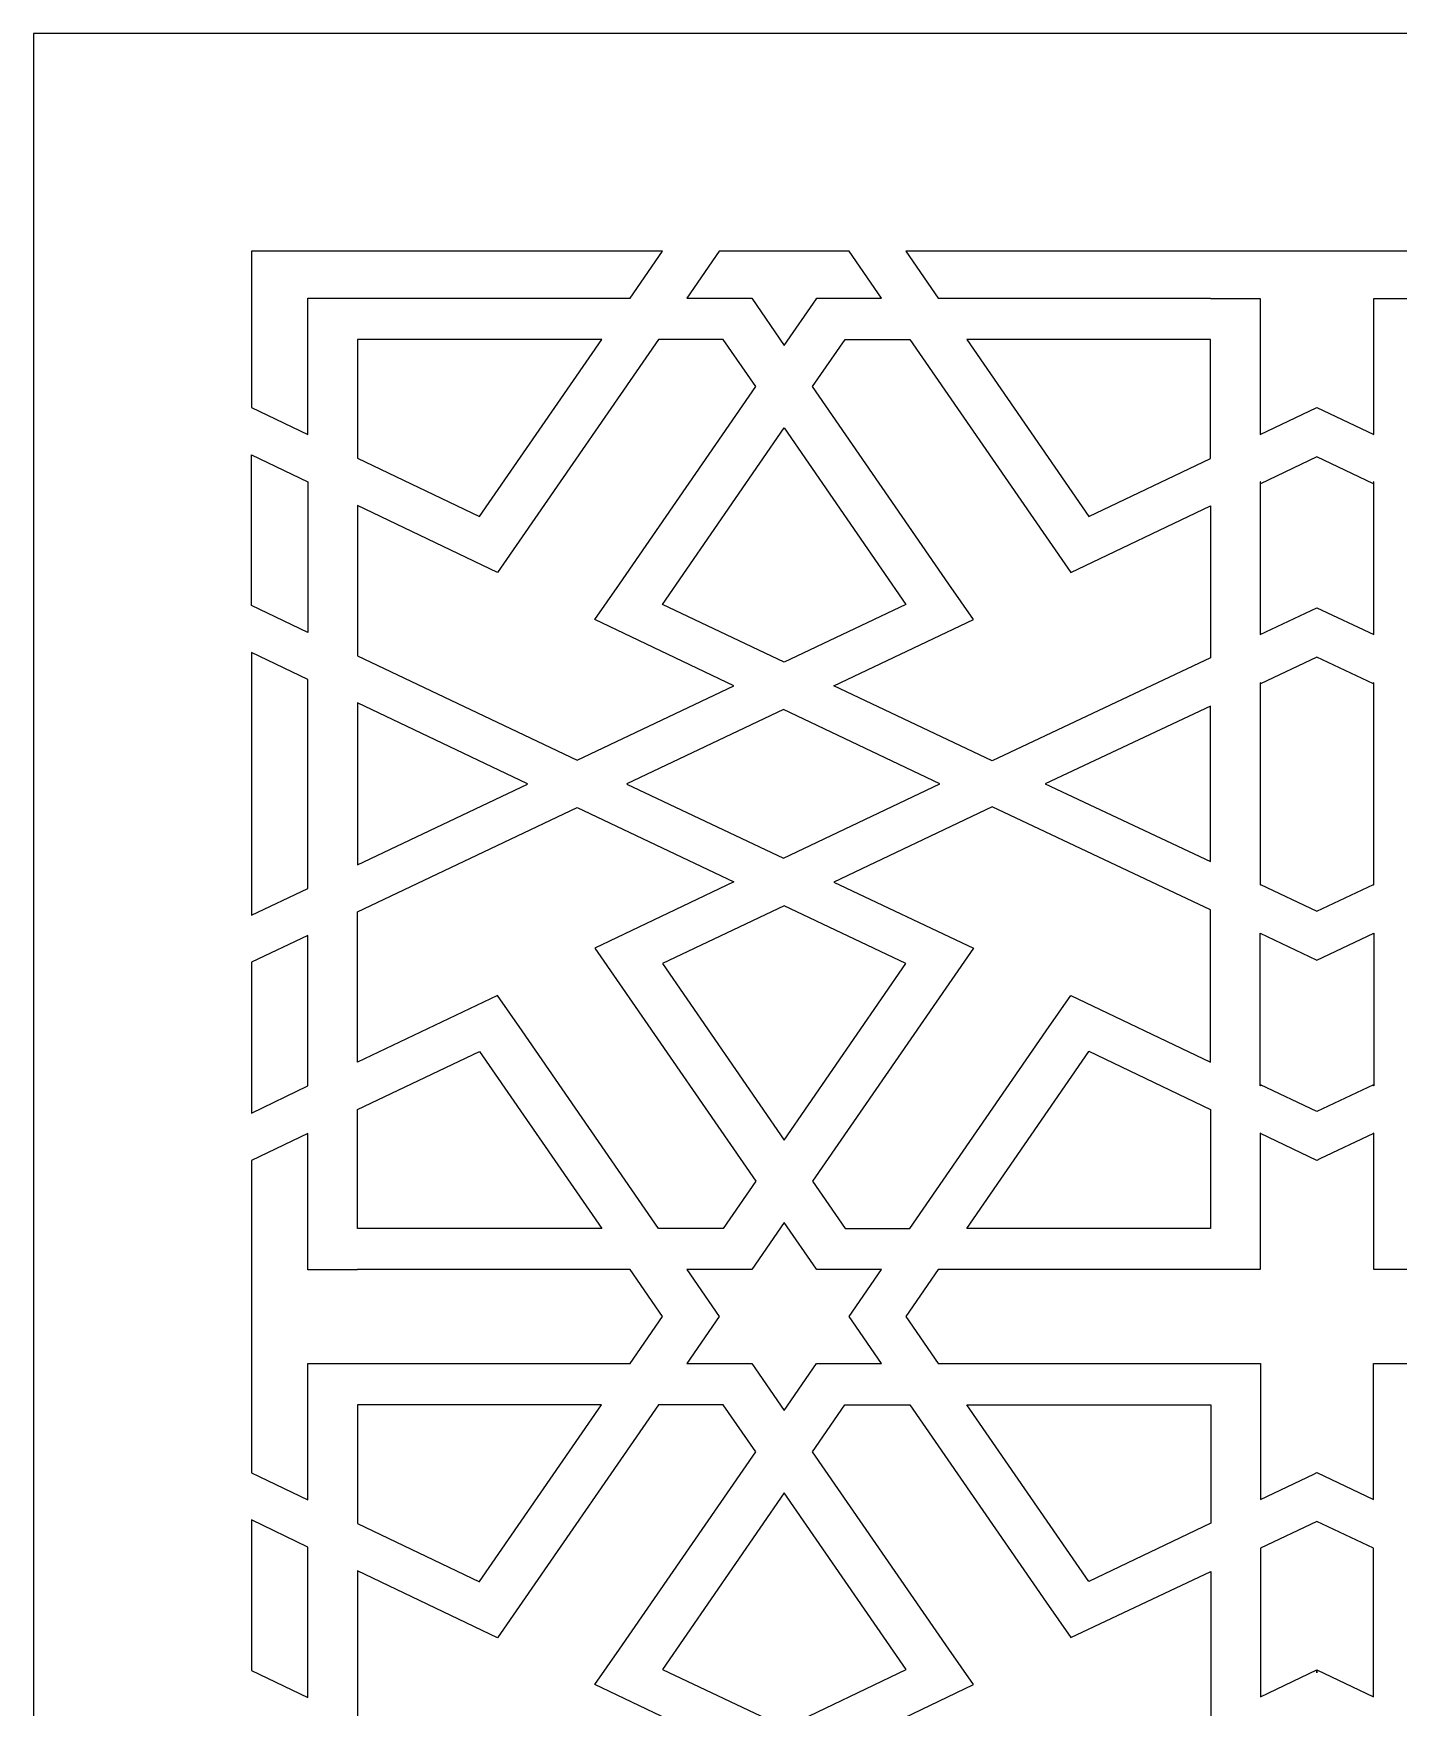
# Model space of a CAD drawing. Header units: millimetres. Extents: x -499 to 501, y -466 to 534.
# Drawn here: x -499.3 to -123.4, y 72.5 to 533.6 of the extents above; entities that cross this region are included whole.
import ezdxf

# ---------------------------------------------------------------- set-up
doc = ezdxf.new("R2010")
doc.units = ezdxf.units.MM
doc.layers.add('Plan 1', color=7, linetype='Continuous')

msp = doc.modelspace()

# ---------------------------------------------------------------- linework, layer by layer
at = {"layer": 'Plan 1', "color": 17}
for points, knots in [([(-499.33, 533.57), (-499.33, 533.57), (500.67, 533.57), (500.67, 533.57), (500.67, 533.57), (500.67, 533.57), (500.67, -466.43), (500.67, -466.43), (500.67, -466.43), (500.67, -466.43), (-499.33, -466.43), (-499.33, -466.43), (-499.33, -466.43), (-499.33, -466.43), (-499.33, 533.57), (-499.33, 533.57)], [0, 0, 0, 0, 0.2, 0.2, 0.2, 0.2, 0.4, 0.4, 0.4, 0.4, 0.6, 0.6, 0.6, 0.6, 1, 1, 1, 1]), ([(-439.33, 473.57), (-439.33, 473.57), (-326.1, 473.57), (-326.1, 473.57), (-326.1, 473.57), (-326.1, 473.57), (-335.01, 460.66), (-335.01, 460.66), (-335.01, 460.66), (-335.01, 460.66), (-410.1, 460.66), (-410.1, 460.66), (-410.1, 460.66), (-410.1, 460.66), (-410.1, 460.68), (-410.1, 460.68), (-410.1, 460.68), (-410.1, 460.68), (-423.76, 460.68), (-423.76, 460.68), (-423.76, 460.68), (-423.76, 460.68), (-423.76, 423.12), (-423.76, 423.12), (-423.76, 423.12), (-423.76, 423.12), (-439.33, 430.56), (-439.33, 430.56), (-439.33, 430.56), (-439.33, 430.56), (-439.33, 473.57), (-439.33, 473.57)], [0, 0, 0, 0, 0.111111, 0.111111, 0.111111, 0.111111, 0.222222, 0.222222, 0.222222, 0.222222, 0.333333, 0.333333, 0.333333, 0.333333, 0.444444, 0.444444, 0.444444, 0.444444, 0.555556, 0.555556, 0.555556, 0.555556, 0.666667, 0.666667, 0.666667, 0.666667, 0.777778, 0.777778, 0.777778, 0.777778, 1, 1, 1, 1]), ([(-310.46, 473.57), (-310.46, 473.57), (-274.73, 473.57), (-274.73, 473.57), (-274.73, 473.57), (-274.73, 473.57), (-265.83, 460.62), (-265.83, 460.62), (-265.83, 460.62), (-265.83, 460.62), (-283.73, 460.62), (-283.73, 460.62), (-283.73, 460.62), (-283.73, 460.62), (-283.73, 460.51), (-283.73, 460.51), (-283.73, 460.51), (-283.73, 460.51), (-292.6, 447.64), (-292.6, 447.64), (-292.6, 447.64), (-292.6, 447.64), (-301.52, 460.62), (-301.52, 460.62), (-301.52, 460.62), (-301.52, 460.62), (-301.55, 460.62), (-301.55, 460.62), (-301.55, 460.62), (-301.55, 460.62), (-301.55, 460.66), (-301.55, 460.66), (-301.55, 460.66), (-301.55, 460.66), (-319.36, 460.66), (-319.36, 460.66), (-319.36, 460.66), (-319.36, 460.66), (-310.46, 473.57), (-310.46, 473.57)], [0, 0, 0, 0, 0.090909, 0.090909, 0.090909, 0.090909, 0.181818, 0.181818, 0.181818, 0.181818, 0.272727, 0.272727, 0.272727, 0.272727, 0.363636, 0.363636, 0.363636, 0.363636, 0.454545, 0.454545, 0.454545, 0.454545, 0.545455, 0.545455, 0.545455, 0.545455, 0.636364, 0.636364, 0.636364, 0.636364, 0.727273, 0.727273, 0.727273, 0.727273, 0.818182, 0.818182, 0.818182, 0.818182, 1, 1, 1, 1]), ([(-259.08, 473.57), (-259.08, 473.57), (-32.63, 473.57), (-32.63, 473.57), (-32.63, 473.57), (-32.63, 473.57), (-41.56, 460.62), (-41.56, 460.62), (-41.56, 460.62), (-41.56, 460.62), (-116.55, 460.62), (-116.55, 460.62), (-116.55, 460.62), (-116.55, 460.62), (-116.55, 460.6), (-116.55, 460.6), (-116.55, 460.6), (-116.55, 460.6), (-130.21, 460.6), (-130.21, 460.6), (-130.21, 460.6), (-130.21, 460.6), (-130.21, 423.09), (-130.21, 423.09), (-130.21, 423.09), (-130.21, 423.09), (-145.86, 430.56), (-145.86, 430.56), (-145.86, 430.56), (-145.86, 430.56), (-145.86, 430.41), (-145.86, 430.41), (-145.86, 430.41), (-145.86, 430.41), (-145.86, 430.41), (-145.86, 430.41), (-145.86, 430.41), (-145.86, 430.41), (-145.86, 430.56), (-145.86, 430.56), (-145.86, 430.56), (-145.86, 430.56), (-161.51, 423.09), (-161.51, 423.09), (-161.51, 423.09), (-161.51, 423.09), (-161.51, 460.6), (-161.51, 460.6), (-161.51, 460.6), (-161.51, 460.6), (-175.17, 460.6), (-175.17, 460.6), (-175.17, 460.6), (-175.17, 460.6), (-175.17, 460.62), (-175.17, 460.62), (-175.17, 460.62), (-175.17, 460.62), (-250.16, 460.62), (-250.16, 460.62), (-250.16, 460.62), (-250.16, 460.62), (-259.08, 473.57), (-259.08, 473.57)], [0, 0, 0, 0, 0.058824, 0.058824, 0.058824, 0.058824, 0.117647, 0.117647, 0.117647, 0.117647, 0.176471, 0.176471, 0.176471, 0.176471, 0.235294, 0.235294, 0.235294, 0.235294, 0.294118, 0.294118, 0.294118, 0.294118, 0.352941, 0.352941, 0.352941, 0.352941, 0.411765, 0.411765, 0.411765, 0.411765, 0.470588, 0.470588, 0.470588, 0.470588, 0.529412, 0.529412, 0.529412, 0.529412, 0.588235, 0.588235, 0.588235, 0.588235, 0.647059, 0.647059, 0.647059, 0.647059, 0.705882, 0.705882, 0.705882, 0.705882, 0.764706, 0.764706, 0.764706, 0.764706, 0.823529, 0.823529, 0.823529, 0.823529, 0.882353, 0.882353, 0.882353, 0.882353, 1, 1, 1, 1]), ([(-349.58, 333.4), (-349.58, 333.4), (-410.1, 362.13), (-410.1, 362.13), (-410.1, 362.13), (-410.1, 362.13), (-410.1, 403.53), (-410.1, 403.53), (-410.1, 403.53), (-410.1, 403.53), (-371.56, 385.1), (-371.56, 385.1), (-371.56, 385.1), (-371.56, 385.1), (-364.73, 394.88), (-364.73, 394.88), (-364.73, 394.88), (-364.73, 394.88), (-327.2, 449.28), (-327.2, 449.28), (-327.2, 449.28), (-327.2, 449.28), (-309.36, 449.28), (-309.36, 449.28), (-309.36, 449.28), (-309.36, 449.28), (-300.42, 436.33), (-300.42, 436.33), (-300.42, 436.33), (-300.42, 436.33), (-337.93, 381.92), (-337.93, 381.92), (-337.93, 381.92), (-337.93, 381.92), (-337.95, 381.92), (-337.95, 381.92), (-337.95, 381.92), (-337.95, 381.92), (-344.77, 372.14), (-344.77, 372.14), (-344.77, 372.14), (-344.77, 372.14), (-306.42, 353.86), (-306.42, 353.86), (-306.42, 353.86), (-306.42, 353.86), (-349.58, 333.4), (-349.58, 333.4)], [0, 0, 0, 0, 0.076923, 0.076923, 0.076923, 0.076923, 0.153846, 0.153846, 0.153846, 0.153846, 0.230769, 0.230769, 0.230769, 0.230769, 0.307692, 0.307692, 0.307692, 0.307692, 0.384615, 0.384615, 0.384615, 0.384615, 0.461538, 0.461538, 0.461538, 0.461538, 0.538462, 0.538462, 0.538462, 0.538462, 0.615385, 0.615385, 0.615385, 0.615385, 0.692308, 0.692308, 0.692308, 0.692308, 0.769231, 0.769231, 0.769231, 0.769231, 0.846154, 0.846154, 0.846154, 0.846154, 1, 1, 1, 1]), ([(-410.1, 416.57), (-410.1, 416.57), (-410.1, 449.28), (-410.1, 449.28), (-410.1, 449.28), (-410.1, 449.28), (-342.85, 449.28), (-342.85, 449.28), (-342.85, 449.28), (-342.85, 449.28), (-376.46, 400.53), (-376.46, 400.53), (-376.46, 400.53), (-376.46, 400.53), (-410.1, 416.57), (-410.1, 416.57)], [0, 0, 0, 0, 0.2, 0.2, 0.2, 0.2, 0.4, 0.4, 0.4, 0.4, 0.6, 0.6, 0.6, 0.6, 1, 1, 1, 1]), ([(-235.3, 333.23), (-235.3, 333.23), (-175.17, 361.57), (-175.17, 361.57), (-175.17, 361.57), (-175.17, 361.57), (-175.17, 403.5), (-175.17, 403.5), (-175.17, 403.5), (-175.17, 403.5), (-213.63, 385.12), (-213.63, 385.12), (-213.63, 385.12), (-213.63, 385.12), (-220.46, 394.88), (-220.46, 394.88), (-220.46, 394.88), (-220.46, 394.88), (-257.99, 449.28), (-257.99, 449.28), (-257.99, 449.28), (-257.99, 449.28), (-275.82, 449.28), (-275.82, 449.28), (-275.82, 449.28), (-275.82, 449.28), (-284.75, 436.32), (-284.75, 436.32), (-284.75, 436.32), (-284.75, 436.32), (-247.26, 381.92), (-247.26, 381.92), (-247.26, 381.92), (-247.26, 381.92), (-247.24, 381.92), (-247.24, 381.92), (-247.24, 381.92), (-247.24, 381.92), (-240.43, 372.14), (-240.43, 372.14), (-240.43, 372.14), (-240.43, 372.14), (-278.9, 353.91), (-278.9, 353.91), (-278.9, 353.91), (-278.9, 353.91), (-235.3, 333.23), (-235.3, 333.23)], [0, 0, 0, 0, 0.076923, 0.076923, 0.076923, 0.076923, 0.153846, 0.153846, 0.153846, 0.153846, 0.230769, 0.230769, 0.230769, 0.230769, 0.307692, 0.307692, 0.307692, 0.307692, 0.384615, 0.384615, 0.384615, 0.384615, 0.461538, 0.461538, 0.461538, 0.461538, 0.538462, 0.538462, 0.538462, 0.538462, 0.615385, 0.615385, 0.615385, 0.615385, 0.692308, 0.692308, 0.692308, 0.692308, 0.769231, 0.769231, 0.769231, 0.769231, 0.846154, 0.846154, 0.846154, 0.846154, 1, 1, 1, 1]), ([(-175.17, 416.54), (-175.17, 416.54), (-208.71, 400.5), (-208.71, 400.5), (-208.71, 400.5), (-208.71, 400.5), (-208.71, 400.53), (-208.71, 400.53), (-208.71, 400.53), (-208.71, 400.53), (-242.33, 449.28), (-242.33, 449.28), (-242.33, 449.28), (-242.33, 449.28), (-175.17, 449.28), (-175.17, 449.28), (-175.17, 449.28), (-175.17, 449.28), (-175.17, 416.54), (-175.17, 416.54)], [0, 0, 0, 0, 0.166667, 0.166667, 0.166667, 0.166667, 0.333333, 0.333333, 0.333333, 0.333333, 0.5, 0.5, 0.5, 0.5, 0.666667, 0.666667, 0.666667, 0.666667, 1, 1, 1, 1]), ([(-292.61, 360.41), (-292.61, 360.41), (-259.05, 376.33), (-259.05, 376.33), (-259.05, 376.33), (-259.05, 376.33), (-292.59, 424.98), (-292.59, 424.98), (-292.59, 424.98), (-292.59, 424.98), (-326.12, 376.31), (-326.12, 376.31), (-326.12, 376.31), (-326.12, 376.31), (-292.61, 360.41), (-292.61, 360.41)], [0, 0, 0, 0, 0.2, 0.2, 0.2, 0.2, 0.4, 0.4, 0.4, 0.4, 0.6, 0.6, 0.6, 0.6, 1, 1, 1, 1]), ([(-439.33, 376), (-439.33, 376), (-423.76, 368.6), (-423.76, 368.6), (-423.76, 368.6), (-423.76, 368.6), (-423.76, 410.07), (-423.76, 410.07), (-423.76, 410.07), (-423.76, 410.07), (-439.33, 417.54), (-439.33, 417.54), (-439.33, 417.54), (-439.33, 417.54), (-439.33, 376), (-439.33, 376)], [0, 0, 0, 0, 0.2, 0.2, 0.2, 0.2, 0.4, 0.4, 0.4, 0.4, 0.6, 0.6, 0.6, 0.6, 1, 1, 1, 1]), ([(-161.46, 409.56), (-161.46, 409.56), (-145.86, 416.94), (-145.86, 416.94), (-145.86, 416.94), (-145.86, 416.94), (-130.26, 409.56), (-130.26, 409.56), (-130.26, 409.56), (-130.26, 409.56), (-130.26, 410.06), (-130.26, 410.06), (-130.26, 410.06), (-130.26, 410.06), (-130.21, 410.03), (-130.21, 410.03), (-130.21, 410.03), (-130.21, 410.03), (-130.21, 368), (-130.21, 368), (-130.21, 368), (-130.21, 368), (-145.86, 375.38), (-145.86, 375.38), (-145.86, 375.38), (-145.86, 375.38), (-145.86, 375.23), (-145.86, 375.23), (-145.86, 375.23), (-145.86, 375.23), (-145.86, 375.23), (-145.86, 375.23), (-145.86, 375.23), (-145.86, 375.23), (-145.86, 375.38), (-145.86, 375.38), (-145.86, 375.38), (-145.86, 375.38), (-161.51, 368), (-161.51, 368), (-161.51, 368), (-161.51, 368), (-161.51, 410.03), (-161.51, 410.03), (-161.51, 410.03), (-161.51, 410.03), (-161.46, 410.06), (-161.46, 410.06), (-161.46, 410.06), (-161.46, 410.06), (-161.46, 409.56), (-161.46, 409.56)], [0, 0, 0, 0, 0.071429, 0.071429, 0.071429, 0.071429, 0.142857, 0.142857, 0.142857, 0.142857, 0.214286, 0.214286, 0.214286, 0.214286, 0.285714, 0.285714, 0.285714, 0.285714, 0.357143, 0.357143, 0.357143, 0.357143, 0.428571, 0.428571, 0.428571, 0.428571, 0.5, 0.5, 0.5, 0.5, 0.571429, 0.571429, 0.571429, 0.571429, 0.642857, 0.642857, 0.642857, 0.642857, 0.714286, 0.714286, 0.714286, 0.714286, 0.785714, 0.785714, 0.785714, 0.785714, 0.857143, 0.857143, 0.857143, 0.857143, 1, 1, 1, 1]), ([(-423.76, 326.87), (-423.76, 326.87), (-423.76, 298.09), (-423.76, 298.09), (-423.76, 298.09), (-423.76, 298.09), (-439.33, 290.69), (-439.33, 290.69), (-439.33, 290.69), (-439.33, 290.69), (-439.33, 363.04), (-439.33, 363.04), (-439.33, 363.04), (-439.33, 363.04), (-423.76, 355.65), (-423.76, 355.65), (-423.76, 355.65), (-423.76, 355.65), (-423.76, 326.87), (-423.76, 326.87)], [0, 0, 0, 0, 0.166667, 0.166667, 0.166667, 0.166667, 0.333333, 0.333333, 0.333333, 0.333333, 0.5, 0.5, 0.5, 0.5, 0.666667, 0.666667, 0.666667, 0.666667, 1, 1, 1, 1]), ([(-161.46, 354.39), (-161.46, 354.39), (-145.86, 361.77), (-145.86, 361.77), (-145.86, 361.77), (-145.86, 361.77), (-130.26, 354.39), (-130.26, 354.39), (-130.26, 354.39), (-130.26, 354.39), (-130.26, 354.7), (-130.26, 354.7), (-130.26, 354.7), (-130.26, 354.7), (-130.21, 354.69), (-130.21, 354.69), (-130.21, 354.69), (-130.21, 354.69), (-130.21, 326.87), (-130.21, 326.87), (-130.21, 326.87), (-130.21, 326.87), (-130.21, 299.06), (-130.21, 299.06), (-130.21, 299.06), (-130.21, 299.06), (-130.26, 299.03), (-130.26, 299.03), (-130.26, 299.03), (-130.26, 299.03), (-130.26, 299.2), (-130.26, 299.2), (-130.26, 299.2), (-130.26, 299.2), (-145.86, 291.83), (-145.86, 291.83), (-145.86, 291.83), (-145.86, 291.83), (-161.46, 299.2), (-161.46, 299.2), (-161.46, 299.2), (-161.46, 299.2), (-161.46, 299.03), (-161.46, 299.03), (-161.46, 299.03), (-161.46, 299.03), (-161.51, 299.06), (-161.51, 299.06), (-161.51, 299.06), (-161.51, 299.06), (-161.51, 326.87), (-161.51, 326.87), (-161.51, 326.87), (-161.51, 326.87), (-161.51, 354.69), (-161.51, 354.69), (-161.51, 354.69), (-161.51, 354.69), (-161.46, 354.7), (-161.46, 354.7), (-161.46, 354.7), (-161.46, 354.7), (-161.46, 354.39), (-161.46, 354.39)], [0, 0, 0, 0, 0.058824, 0.058824, 0.058824, 0.058824, 0.117647, 0.117647, 0.117647, 0.117647, 0.176471, 0.176471, 0.176471, 0.176471, 0.235294, 0.235294, 0.235294, 0.235294, 0.294118, 0.294118, 0.294118, 0.294118, 0.352941, 0.352941, 0.352941, 0.352941, 0.411765, 0.411765, 0.411765, 0.411765, 0.470588, 0.470588, 0.470588, 0.470588, 0.529412, 0.529412, 0.529412, 0.529412, 0.588235, 0.588235, 0.588235, 0.588235, 0.647059, 0.647059, 0.647059, 0.647059, 0.705882, 0.705882, 0.705882, 0.705882, 0.764706, 0.764706, 0.764706, 0.764706, 0.823529, 0.823529, 0.823529, 0.823529, 0.882353, 0.882353, 0.882353, 0.882353, 1, 1, 1, 1]), ([(-363.35, 326.87), (-363.35, 326.87), (-363.26, 326.82), (-363.26, 326.82), (-363.26, 326.82), (-363.26, 326.82), (-410.1, 304.58), (-410.1, 304.58), (-410.1, 304.58), (-410.1, 304.58), (-410.1, 326.87), (-410.1, 326.87), (-410.1, 326.87), (-410.1, 326.87), (-410.1, 349.17), (-410.1, 349.17), (-410.1, 349.17), (-410.1, 349.17), (-363.26, 326.91), (-363.26, 326.91), (-363.26, 326.91), (-363.26, 326.91), (-363.35, 326.87), (-363.35, 326.87)], [0, 0, 0, 0, 0.142857, 0.142857, 0.142857, 0.142857, 0.285714, 0.285714, 0.285714, 0.285714, 0.428571, 0.428571, 0.428571, 0.428571, 0.571429, 0.571429, 0.571429, 0.571429, 0.714286, 0.714286, 0.714286, 0.714286, 1, 1, 1, 1]), ([(-249.77, 326.87), (-249.77, 326.87), (-292.74, 306.39), (-292.74, 306.39), (-292.74, 306.39), (-292.74, 306.39), (-335.89, 326.83), (-335.89, 326.83), (-335.89, 326.83), (-335.89, 326.83), (-335.82, 326.87), (-335.82, 326.87), (-335.82, 326.87), (-335.82, 326.87), (-335.89, 326.9), (-335.89, 326.9), (-335.89, 326.9), (-335.89, 326.9), (-292.74, 347.35), (-292.74, 347.35), (-292.74, 347.35), (-292.74, 347.35), (-249.77, 326.87), (-249.77, 326.87)], [0, 0, 0, 0, 0.142857, 0.142857, 0.142857, 0.142857, 0.285714, 0.285714, 0.285714, 0.285714, 0.428571, 0.428571, 0.428571, 0.428571, 0.571429, 0.571429, 0.571429, 0.571429, 0.714286, 0.714286, 0.714286, 0.714286, 1, 1, 1, 1]), ([(-175.17, 326.87), (-175.17, 326.87), (-175.17, 305.5), (-175.17, 305.5), (-175.17, 305.5), (-175.17, 305.5), (-220.73, 326.87), (-220.73, 326.87), (-220.73, 326.87), (-220.73, 326.87), (-175.17, 348.25), (-175.17, 348.25), (-175.17, 348.25), (-175.17, 348.25), (-175.17, 326.87), (-175.17, 326.87)], [0, 0, 0, 0, 0.2, 0.2, 0.2, 0.2, 0.4, 0.4, 0.4, 0.4, 0.6, 0.6, 0.6, 0.6, 1, 1, 1, 1]), ([(-349.58, 320.34), (-349.58, 320.34), (-410.1, 291.61), (-410.1, 291.61), (-410.1, 291.61), (-410.1, 291.61), (-410.1, 250.2), (-410.1, 250.2), (-410.1, 250.2), (-410.1, 250.2), (-371.56, 268.63), (-371.56, 268.63), (-371.56, 268.63), (-371.56, 268.63), (-364.73, 258.85), (-364.73, 258.85), (-364.73, 258.85), (-364.73, 258.85), (-327.2, 204.45), (-327.2, 204.45), (-327.2, 204.45), (-327.2, 204.45), (-309.36, 204.45), (-309.36, 204.45), (-309.36, 204.45), (-309.36, 204.45), (-300.42, 217.4), (-300.42, 217.4), (-300.42, 217.4), (-300.42, 217.4), (-337.93, 271.83), (-337.93, 271.83), (-337.93, 271.83), (-337.93, 271.83), (-337.95, 271.81), (-337.95, 271.81), (-337.95, 271.81), (-337.95, 271.81), (-344.77, 281.6), (-344.77, 281.6), (-344.77, 281.6), (-344.77, 281.6), (-306.42, 299.89), (-306.42, 299.89), (-306.42, 299.89), (-306.42, 299.89), (-349.58, 320.34), (-349.58, 320.34)], [0, 0, 0, 0, 0.076923, 0.076923, 0.076923, 0.076923, 0.153846, 0.153846, 0.153846, 0.153846, 0.230769, 0.230769, 0.230769, 0.230769, 0.307692, 0.307692, 0.307692, 0.307692, 0.384615, 0.384615, 0.384615, 0.384615, 0.461538, 0.461538, 0.461538, 0.461538, 0.538462, 0.538462, 0.538462, 0.538462, 0.615385, 0.615385, 0.615385, 0.615385, 0.692308, 0.692308, 0.692308, 0.692308, 0.769231, 0.769231, 0.769231, 0.769231, 0.846154, 0.846154, 0.846154, 0.846154, 1, 1, 1, 1]), ([(-235.3, 320.51), (-235.3, 320.51), (-175.17, 292.16), (-175.17, 292.16), (-175.17, 292.16), (-175.17, 292.16), (-175.17, 250.26), (-175.17, 250.26), (-175.17, 250.26), (-175.17, 250.26), (-213.63, 268.62), (-213.63, 268.62), (-213.63, 268.62), (-213.63, 268.62), (-220.46, 258.85), (-220.46, 258.85), (-220.46, 258.85), (-220.46, 258.85), (-257.99, 204.45), (-257.99, 204.45), (-257.99, 204.45), (-257.99, 204.45), (-275.82, 204.45), (-275.82, 204.45), (-275.82, 204.45), (-275.82, 204.45), (-284.75, 217.43), (-284.75, 217.43), (-284.75, 217.43), (-284.75, 217.43), (-247.26, 271.83), (-247.26, 271.83), (-247.26, 271.83), (-247.26, 271.83), (-247.24, 271.81), (-247.24, 271.81), (-247.24, 271.81), (-247.24, 271.81), (-240.43, 281.6), (-240.43, 281.6), (-240.43, 281.6), (-240.43, 281.6), (-278.9, 299.82), (-278.9, 299.82), (-278.9, 299.82), (-278.9, 299.82), (-235.3, 320.51), (-235.3, 320.51)], [0, 0, 0, 0, 0.076923, 0.076923, 0.076923, 0.076923, 0.153846, 0.153846, 0.153846, 0.153846, 0.230769, 0.230769, 0.230769, 0.230769, 0.307692, 0.307692, 0.307692, 0.307692, 0.384615, 0.384615, 0.384615, 0.384615, 0.461538, 0.461538, 0.461538, 0.461538, 0.538462, 0.538462, 0.538462, 0.538462, 0.615385, 0.615385, 0.615385, 0.615385, 0.692308, 0.692308, 0.692308, 0.692308, 0.769231, 0.769231, 0.769231, 0.769231, 0.846154, 0.846154, 0.846154, 0.846154, 1, 1, 1, 1]), ([(-292.61, 293.32), (-292.61, 293.32), (-259.05, 277.4), (-259.05, 277.4), (-259.05, 277.4), (-259.05, 277.4), (-292.59, 228.75), (-292.59, 228.75), (-292.59, 228.75), (-292.59, 228.75), (-326.12, 277.42), (-326.12, 277.42), (-326.12, 277.42), (-326.12, 277.42), (-292.61, 293.32), (-292.61, 293.32)], [0, 0, 0, 0, 0.2, 0.2, 0.2, 0.2, 0.4, 0.4, 0.4, 0.4, 0.6, 0.6, 0.6, 0.6, 1, 1, 1, 1]), ([(-439.33, 277.73), (-439.33, 277.73), (-423.76, 285.13), (-423.76, 285.13), (-423.76, 285.13), (-423.76, 285.13), (-423.76, 243.66), (-423.76, 243.66), (-423.76, 243.66), (-423.76, 243.66), (-439.33, 236.21), (-439.33, 236.21), (-439.33, 236.21), (-439.33, 236.21), (-439.33, 277.73), (-439.33, 277.73)], [0, 0, 0, 0, 0.2, 0.2, 0.2, 0.2, 0.4, 0.4, 0.4, 0.4, 0.6, 0.6, 0.6, 0.6, 1, 1, 1, 1]), ([(-161.46, 244.02), (-161.46, 244.02), (-145.86, 236.64), (-145.86, 236.64), (-145.86, 236.64), (-145.86, 236.64), (-130.26, 244.02), (-130.26, 244.02), (-130.26, 244.02), (-130.26, 244.02), (-130.26, 243.7), (-130.26, 243.7), (-130.26, 243.7), (-130.26, 243.7), (-130.21, 243.74), (-130.21, 243.74), (-130.21, 243.74), (-130.21, 243.74), (-130.21, 285.73), (-130.21, 285.73), (-130.21, 285.73), (-130.21, 285.73), (-145.86, 278.36), (-145.86, 278.36), (-145.86, 278.36), (-145.86, 278.36), (-145.86, 278.36), (-145.86, 278.36), (-145.86, 278.36), (-145.86, 278.36), (-145.86, 278.35), (-145.86, 278.35), (-145.86, 278.35), (-145.86, 278.35), (-146.08, 278.45), (-146.08, 278.45), (-146.08, 278.45), (-146.08, 278.45), (-161.51, 285.73), (-161.51, 285.73), (-161.51, 285.73), (-161.51, 285.73), (-161.51, 243.74), (-161.51, 243.74), (-161.51, 243.74), (-161.51, 243.74), (-161.46, 243.7), (-161.46, 243.7), (-161.46, 243.7), (-161.46, 243.7), (-161.46, 244.02), (-161.46, 244.02)], [0, 0, 0, 0, 0.071429, 0.071429, 0.071429, 0.071429, 0.142857, 0.142857, 0.142857, 0.142857, 0.214286, 0.214286, 0.214286, 0.214286, 0.285714, 0.285714, 0.285714, 0.285714, 0.357143, 0.357143, 0.357143, 0.357143, 0.428571, 0.428571, 0.428571, 0.428571, 0.5, 0.5, 0.5, 0.5, 0.571429, 0.571429, 0.571429, 0.571429, 0.642857, 0.642857, 0.642857, 0.642857, 0.714286, 0.714286, 0.714286, 0.714286, 0.785714, 0.785714, 0.785714, 0.785714, 0.857143, 0.857143, 0.857143, 0.857143, 1, 1, 1, 1]), ([(-410.1, 237.15), (-410.1, 237.15), (-410.1, 204.45), (-410.1, 204.45), (-410.1, 204.45), (-410.1, 204.45), (-342.85, 204.45), (-342.85, 204.45), (-342.85, 204.45), (-342.85, 204.45), (-376.46, 253.2), (-376.46, 253.2), (-376.46, 253.2), (-376.46, 253.2), (-410.1, 237.15), (-410.1, 237.15)], [0, 0, 0, 0, 0.2, 0.2, 0.2, 0.2, 0.4, 0.4, 0.4, 0.4, 0.6, 0.6, 0.6, 0.6, 1, 1, 1, 1]), ([(-175.17, 237.2), (-175.17, 237.2), (-208.71, 253.23), (-208.71, 253.23), (-208.71, 253.23), (-208.71, 253.23), (-208.71, 253.2), (-208.71, 253.2), (-208.71, 253.2), (-208.71, 253.2), (-242.33, 204.45), (-242.33, 204.45), (-242.33, 204.45), (-242.33, 204.45), (-175.17, 204.45), (-175.17, 204.45), (-175.17, 204.45), (-175.17, 204.45), (-175.17, 237.2), (-175.17, 237.2)], [0, 0, 0, 0, 0.166667, 0.166667, 0.166667, 0.166667, 0.333333, 0.333333, 0.333333, 0.333333, 0.5, 0.5, 0.5, 0.5, 0.666667, 0.666667, 0.666667, 0.666667, 1, 1, 1, 1]), ([(-439.33, 223.17), (-439.33, 223.17), (-423.76, 230.61), (-423.76, 230.61), (-423.76, 230.61), (-423.76, 230.61), (-423.76, 193.06), (-423.76, 193.06), (-423.76, 193.06), (-423.76, 193.06), (-410.1, 193.06), (-410.1, 193.06), (-410.1, 193.06), (-410.1, 193.06), (-410.1, 193.07), (-410.1, 193.07), (-410.1, 193.07), (-410.1, 193.07), (-335.01, 193.07), (-335.01, 193.07), (-335.01, 193.07), (-335.01, 193.07), (-326.1, 180.17), (-326.1, 180.17), (-326.1, 180.17), (-326.1, 180.17), (-335.05, 167.25), (-335.05, 167.25), (-335.05, 167.25), (-335.05, 167.25), (-410.08, 167.25), (-410.08, 167.25), (-410.08, 167.25), (-410.08, 167.25), (-410.08, 167.25), (-410.08, 167.25), (-410.08, 167.25), (-410.08, 167.25), (-423.74, 167.25), (-423.74, 167.25), (-423.74, 167.25), (-423.74, 167.25), (-423.74, 129.69), (-423.74, 129.69), (-423.74, 129.69), (-423.74, 129.69), (-439.33, 137.14), (-439.33, 137.14), (-439.33, 137.14), (-439.33, 137.14), (-439.33, 223.17), (-439.33, 223.17)], [0, 0, 0, 0, 0.071429, 0.071429, 0.071429, 0.071429, 0.142857, 0.142857, 0.142857, 0.142857, 0.214286, 0.214286, 0.214286, 0.214286, 0.285714, 0.285714, 0.285714, 0.285714, 0.357143, 0.357143, 0.357143, 0.357143, 0.428571, 0.428571, 0.428571, 0.428571, 0.5, 0.5, 0.5, 0.5, 0.571429, 0.571429, 0.571429, 0.571429, 0.642857, 0.642857, 0.642857, 0.642857, 0.714286, 0.714286, 0.714286, 0.714286, 0.785714, 0.785714, 0.785714, 0.785714, 0.857143, 0.857143, 0.857143, 0.857143, 1, 1, 1, 1]), ([(-130.26, 129.77), (-130.26, 129.77), (-145.86, 137.19), (-145.86, 137.19), (-145.86, 137.19), (-145.86, 137.19), (-145.86, 137.19), (-145.86, 137.19), (-145.86, 137.19), (-145.86, 137.19), (-145.86, 137.19), (-145.86, 137.19), (-145.86, 137.19), (-145.86, 137.19), (-146.77, 136.76), (-146.77, 136.76), (-146.77, 136.76), (-146.77, 136.76), (-161.46, 129.77), (-161.46, 129.77), (-161.46, 129.77), (-161.46, 129.77), (-161.46, 167.25), (-161.46, 167.25), (-161.46, 167.25), (-161.46, 167.25), (-175.11, 167.25), (-175.11, 167.25), (-175.11, 167.25), (-175.11, 167.25), (-175.11, 167.25), (-175.11, 167.25), (-175.11, 167.25), (-175.11, 167.25), (-250.16, 167.25), (-250.16, 167.25), (-250.16, 167.25), (-250.16, 167.25), (-259.09, 180.17), (-259.09, 180.17), (-259.09, 180.17), (-259.09, 180.17), (-250.16, 193.12), (-250.16, 193.12), (-250.16, 193.12), (-250.16, 193.12), (-175.17, 193.12), (-175.17, 193.12), (-175.17, 193.12), (-175.17, 193.12), (-175.17, 193.13), (-175.17, 193.13), (-175.17, 193.13), (-175.17, 193.13), (-161.51, 193.13), (-161.51, 193.13), (-161.51, 193.13), (-161.51, 193.13), (-161.51, 230.67), (-161.51, 230.67), (-161.51, 230.67), (-161.51, 230.67), (-161.46, 230.64), (-161.46, 230.64), (-161.46, 230.64), (-161.46, 230.64), (-161.46, 230.6), (-161.46, 230.6), (-161.46, 230.6), (-161.46, 230.6), (-145.86, 223.17), (-145.86, 223.17), (-145.86, 223.17), (-145.86, 223.17), (-145.86, 223.17), (-145.86, 223.17), (-145.86, 223.17), (-145.86, 223.17), (-145.86, 223.17), (-145.86, 223.17), (-145.86, 223.17), (-145.86, 223.17), (-145.04, 223.56), (-145.04, 223.56), (-145.04, 223.56), (-145.04, 223.56), (-130.26, 230.6), (-130.26, 230.6), (-130.26, 230.6), (-130.26, 230.6), (-130.26, 230.64), (-130.26, 230.64), (-130.26, 230.64), (-130.26, 230.64), (-130.21, 230.67), (-130.21, 230.67), (-130.21, 230.67), (-130.21, 230.67), (-130.21, 193.13), (-130.21, 193.13), (-130.21, 193.13), (-130.21, 193.13), (-116.55, 193.13), (-116.55, 193.13), (-116.55, 193.13), (-116.55, 193.13), (-116.55, 193.12), (-116.55, 193.12), (-116.55, 193.12), (-116.55, 193.12), (-41.56, 193.12), (-41.56, 193.12), (-41.56, 193.12), (-41.56, 193.12), (-32.63, 180.17), (-32.63, 180.17), (-32.63, 180.17), (-32.63, 180.17), (-41.56, 167.25), (-41.56, 167.25), (-41.56, 167.25), (-41.56, 167.25), (-116.61, 167.25), (-116.61, 167.25), (-116.61, 167.25), (-116.61, 167.25), (-116.61, 167.25), (-116.61, 167.25), (-116.61, 167.25), (-116.61, 167.25), (-130.26, 167.25), (-130.26, 167.25), (-130.26, 167.25), (-130.26, 167.25), (-130.26, 129.77), (-130.26, 129.77)], [0, 0, 0, 0, 0.028571, 0.028571, 0.028571, 0.028571, 0.057143, 0.057143, 0.057143, 0.057143, 0.085714, 0.085714, 0.085714, 0.085714, 0.114286, 0.114286, 0.114286, 0.114286, 0.142857, 0.142857, 0.142857, 0.142857, 0.171429, 0.171429, 0.171429, 0.171429, 0.2, 0.2, 0.2, 0.2, 0.228571, 0.228571, 0.228571, 0.228571, 0.257143, 0.257143, 0.257143, 0.257143, 0.285714, 0.285714, 0.285714, 0.285714, 0.314286, 0.314286, 0.314286, 0.314286, 0.342857, 0.342857, 0.342857, 0.342857, 0.371429, 0.371429, 0.371429, 0.371429, 0.4, 0.4, 0.4, 0.4, 0.428571, 0.428571, 0.428571, 0.428571, 0.457143, 0.457143, 0.457143, 0.457143, 0.485714, 0.485714, 0.485714, 0.485714, 0.514286, 0.514286, 0.514286, 0.514286, 0.542857, 0.542857, 0.542857, 0.542857, 0.571429, 0.571429, 0.571429, 0.571429, 0.6, 0.6, 0.6, 0.6, 0.628571, 0.628571, 0.628571, 0.628571, 0.657143, 0.657143, 0.657143, 0.657143, 0.685714, 0.685714, 0.685714, 0.685714, 0.714286, 0.714286, 0.714286, 0.714286, 0.742857, 0.742857, 0.742857, 0.742857, 0.771429, 0.771429, 0.771429, 0.771429, 0.8, 0.8, 0.8, 0.8, 0.828571, 0.828571, 0.828571, 0.828571, 0.857143, 0.857143, 0.857143, 0.857143, 0.885714, 0.885714, 0.885714, 0.885714, 0.914286, 0.914286, 0.914286, 0.914286, 0.942857, 0.942857, 0.942857, 0.942857, 1, 1, 1, 1]), ([(-265.81, 167.25), (-265.81, 167.25), (-283.67, 167.25), (-283.67, 167.25), (-283.67, 167.25), (-283.67, 167.25), (-292.6, 154.3), (-292.6, 154.3), (-292.6, 154.3), (-292.6, 154.3), (-301.53, 167.25), (-301.53, 167.25), (-301.53, 167.25), (-301.53, 167.25), (-301.53, 167.25), (-301.53, 167.25), (-301.53, 167.25), (-301.53, 167.25), (-319.39, 167.25), (-319.39, 167.25), (-319.39, 167.25), (-319.39, 167.25), (-310.46, 180.17), (-310.46, 180.17), (-310.46, 180.17), (-310.46, 180.17), (-310.47, 180.17), (-310.47, 180.17), (-310.47, 180.17), (-310.47, 180.17), (-310.46, 180.17), (-310.46, 180.17), (-310.46, 180.17), (-310.46, 180.17), (-319.36, 193.07), (-319.36, 193.07), (-319.36, 193.07), (-319.36, 193.07), (-301.55, 193.07), (-301.55, 193.07), (-301.55, 193.07), (-301.55, 193.07), (-301.55, 193.12), (-301.55, 193.12), (-301.55, 193.12), (-301.55, 193.12), (-301.52, 193.12), (-301.52, 193.12), (-301.52, 193.12), (-301.52, 193.12), (-292.6, 206.07), (-292.6, 206.07), (-292.6, 206.07), (-292.6, 206.07), (-283.73, 193.24), (-283.73, 193.24), (-283.73, 193.24), (-283.73, 193.24), (-283.73, 193.12), (-283.73, 193.12), (-283.73, 193.12), (-283.73, 193.12), (-265.83, 193.12), (-265.83, 193.12), (-265.83, 193.12), (-265.83, 193.12), (-274.73, 180.17), (-274.73, 180.17), (-274.73, 180.17), (-274.73, 180.17), (-274.73, 180.17), (-274.73, 180.17), (-274.73, 180.17), (-274.73, 180.17), (-265.81, 167.25), (-265.81, 167.25)], [0, 0, 0, 0, 0.05, 0.05, 0.05, 0.05, 0.1, 0.1, 0.1, 0.1, 0.15, 0.15, 0.15, 0.15, 0.2, 0.2, 0.2, 0.2, 0.25, 0.25, 0.25, 0.25, 0.3, 0.3, 0.3, 0.3, 0.35, 0.35, 0.35, 0.35, 0.4, 0.4, 0.4, 0.4, 0.45, 0.45, 0.45, 0.45, 0.5, 0.5, 0.5, 0.5, 0.55, 0.55, 0.55, 0.55, 0.6, 0.6, 0.6, 0.6, 0.65, 0.65, 0.65, 0.65, 0.7, 0.7, 0.7, 0.7, 0.75, 0.75, 0.75, 0.75, 0.8, 0.8, 0.8, 0.8, 0.85, 0.85, 0.85, 0.85, 0.9, 0.9, 0.9, 0.9, 1, 1, 1, 1]), ([(-349.12, 39.83), (-349.12, 39.83), (-410.08, 68.76), (-410.08, 68.76), (-410.08, 68.76), (-410.08, 68.76), (-410.08, 110.12), (-410.08, 110.12), (-410.08, 110.12), (-410.08, 110.12), (-371.56, 91.69), (-371.56, 91.69), (-371.56, 91.69), (-371.56, 91.69), (-364.73, 101.51), (-364.73, 101.51), (-364.73, 101.51), (-364.73, 101.51), (-327.22, 155.88), (-327.22, 155.88), (-327.22, 155.88), (-327.22, 155.88), (-309.36, 155.88), (-309.36, 155.88), (-309.36, 155.88), (-309.36, 155.88), (-300.43, 142.93), (-300.43, 142.93), (-300.43, 142.93), (-300.43, 142.93), (-337.94, 88.52), (-337.94, 88.52), (-337.94, 88.52), (-337.94, 88.52), (-337.94, 88.52), (-337.94, 88.52), (-337.94, 88.52), (-337.94, 88.52), (-344.76, 78.76), (-344.76, 78.76), (-344.76, 78.76), (-344.76, 78.76), (-306.12, 60.39), (-306.12, 60.39), (-306.12, 60.39), (-306.12, 60.39), (-349.12, 39.83), (-349.12, 39.83)], [0, 0, 0, 0, 0.076923, 0.076923, 0.076923, 0.076923, 0.153846, 0.153846, 0.153846, 0.153846, 0.230769, 0.230769, 0.230769, 0.230769, 0.307692, 0.307692, 0.307692, 0.307692, 0.384615, 0.384615, 0.384615, 0.384615, 0.461538, 0.461538, 0.461538, 0.461538, 0.538462, 0.538462, 0.538462, 0.538462, 0.615385, 0.615385, 0.615385, 0.615385, 0.692308, 0.692308, 0.692308, 0.692308, 0.769231, 0.769231, 0.769231, 0.769231, 0.846154, 0.846154, 0.846154, 0.846154, 1, 1, 1, 1]), ([(-410.08, 123.17), (-410.08, 123.17), (-410.08, 155.88), (-410.08, 155.88), (-410.08, 155.88), (-410.08, 155.88), (-410.08, 155.88), (-410.08, 155.88), (-410.08, 155.88), (-410.08, 155.88), (-342.89, 155.88), (-342.89, 155.88), (-342.89, 155.88), (-342.89, 155.88), (-376.49, 107.17), (-376.49, 107.17), (-376.49, 107.17), (-376.49, 107.17), (-376.48, 107.12), (-376.48, 107.12), (-376.48, 107.12), (-376.48, 107.12), (-410.08, 123.17), (-410.08, 123.17)], [0, 0, 0, 0, 0.142857, 0.142857, 0.142857, 0.142857, 0.285714, 0.285714, 0.285714, 0.285714, 0.428571, 0.428571, 0.428571, 0.428571, 0.571429, 0.571429, 0.571429, 0.571429, 0.714286, 0.714286, 0.714286, 0.714286, 1, 1, 1, 1]), ([(-175.11, 109.96), (-175.11, 109.96), (-213.63, 91.73), (-213.63, 91.73), (-213.63, 91.73), (-213.63, 91.73), (-220.46, 101.51), (-220.46, 101.51), (-220.46, 101.51), (-220.46, 101.51), (-257.98, 155.88), (-257.98, 155.88), (-257.98, 155.88), (-257.98, 155.88), (-275.86, 155.88), (-275.86, 155.88), (-275.86, 155.88), (-275.86, 155.88), (-284.78, 142.93), (-284.78, 142.93), (-284.78, 142.93), (-284.78, 142.93), (-247.26, 88.54), (-247.26, 88.54), (-247.26, 88.54), (-247.26, 88.54), (-247.25, 88.54), (-247.25, 88.54), (-247.25, 88.54), (-247.25, 88.54), (-240.43, 78.76), (-240.43, 78.76), (-240.43, 78.76), (-240.43, 78.76), (-278.64, 60.48), (-278.64, 60.48), (-278.64, 60.48), (-278.64, 60.48), (-235.63, 40.14), (-235.63, 40.14), (-235.63, 40.14), (-235.63, 40.14), (-175.11, 68.94), (-175.11, 68.94), (-175.11, 68.94), (-175.11, 68.94), (-175.11, 109.96), (-175.11, 109.96)], [0, 0, 0, 0, 0.076923, 0.076923, 0.076923, 0.076923, 0.153846, 0.153846, 0.153846, 0.153846, 0.230769, 0.230769, 0.230769, 0.230769, 0.307692, 0.307692, 0.307692, 0.307692, 0.384615, 0.384615, 0.384615, 0.384615, 0.461538, 0.461538, 0.461538, 0.461538, 0.538462, 0.538462, 0.538462, 0.538462, 0.615385, 0.615385, 0.615385, 0.615385, 0.692308, 0.692308, 0.692308, 0.692308, 0.769231, 0.769231, 0.769231, 0.769231, 0.846154, 0.846154, 0.846154, 0.846154, 1, 1, 1, 1]), ([(-175.11, 123.2), (-175.11, 123.2), (-175.11, 155.88), (-175.11, 155.88), (-175.11, 155.88), (-175.11, 155.88), (-242.33, 155.88), (-242.33, 155.88), (-242.33, 155.88), (-242.33, 155.88), (-208.72, 107.17), (-208.72, 107.17), (-208.72, 107.17), (-208.72, 107.17), (-175.11, 123.2), (-175.11, 123.2)], [0, 0, 0, 0, 0.2, 0.2, 0.2, 0.2, 0.4, 0.4, 0.4, 0.4, 0.6, 0.6, 0.6, 0.6, 1, 1, 1, 1]), ([(-326.14, 82.94), (-326.14, 82.94), (-292.61, 131.6), (-292.61, 131.6), (-292.61, 131.6), (-292.61, 131.6), (-259.04, 82.91), (-259.04, 82.91), (-259.04, 82.91), (-259.04, 82.91), (-292.36, 66.97), (-292.36, 66.97), (-292.36, 66.97), (-292.36, 66.97), (-326.14, 82.94), (-326.14, 82.94)], [0, 0, 0, 0, 0.2, 0.2, 0.2, 0.2, 0.4, 0.4, 0.4, 0.4, 0.6, 0.6, 0.6, 0.6, 1, 1, 1, 1]), ([(-439.33, 124.13), (-439.33, 124.13), (-423.74, 116.67), (-423.74, 116.67), (-423.74, 116.67), (-423.74, 116.67), (-423.74, 75.24), (-423.74, 75.24), (-423.74, 75.24), (-423.74, 75.24), (-439.33, 82.64), (-439.33, 82.64), (-439.33, 82.64), (-439.33, 82.64), (-439.33, 124.13), (-439.33, 124.13)], [0, 0, 0, 0, 0.2, 0.2, 0.2, 0.2, 0.4, 0.4, 0.4, 0.4, 0.6, 0.6, 0.6, 0.6, 1, 1, 1, 1]), ([(-161.46, 116.34), (-161.46, 116.34), (-145.86, 123.72), (-145.86, 123.72), (-145.86, 123.72), (-145.86, 123.72), (-130.26, 116.34), (-130.26, 116.34), (-130.26, 116.34), (-130.26, 116.34), (-130.26, 75.43), (-130.26, 75.43), (-130.26, 75.43), (-130.26, 75.43), (-145.86, 82.86), (-145.86, 82.86), (-145.86, 82.86), (-145.86, 82.86), (-145.86, 82), (-145.86, 82), (-145.86, 82), (-145.86, 82), (-145.86, 82), (-145.86, 82), (-145.86, 82), (-145.86, 82), (-145.86, 82.86), (-145.86, 82.86), (-145.86, 82.86), (-145.86, 82.86), (-161.46, 75.43), (-161.46, 75.43), (-161.46, 75.43), (-161.46, 75.43), (-161.46, 116.34), (-161.46, 116.34)], [0, 0, 0, 0, 0.1, 0.1, 0.1, 0.1, 0.2, 0.2, 0.2, 0.2, 0.3, 0.3, 0.3, 0.3, 0.4, 0.4, 0.4, 0.4, 0.5, 0.5, 0.5, 0.5, 0.6, 0.6, 0.6, 0.6, 0.7, 0.7, 0.7, 0.7, 0.8, 0.8, 0.8, 0.8, 1, 1, 1, 1])]:
    msp.add_open_spline(points, degree=3, knots=knots, dxfattribs=at)

doc.saveas('drawing.dxf')
